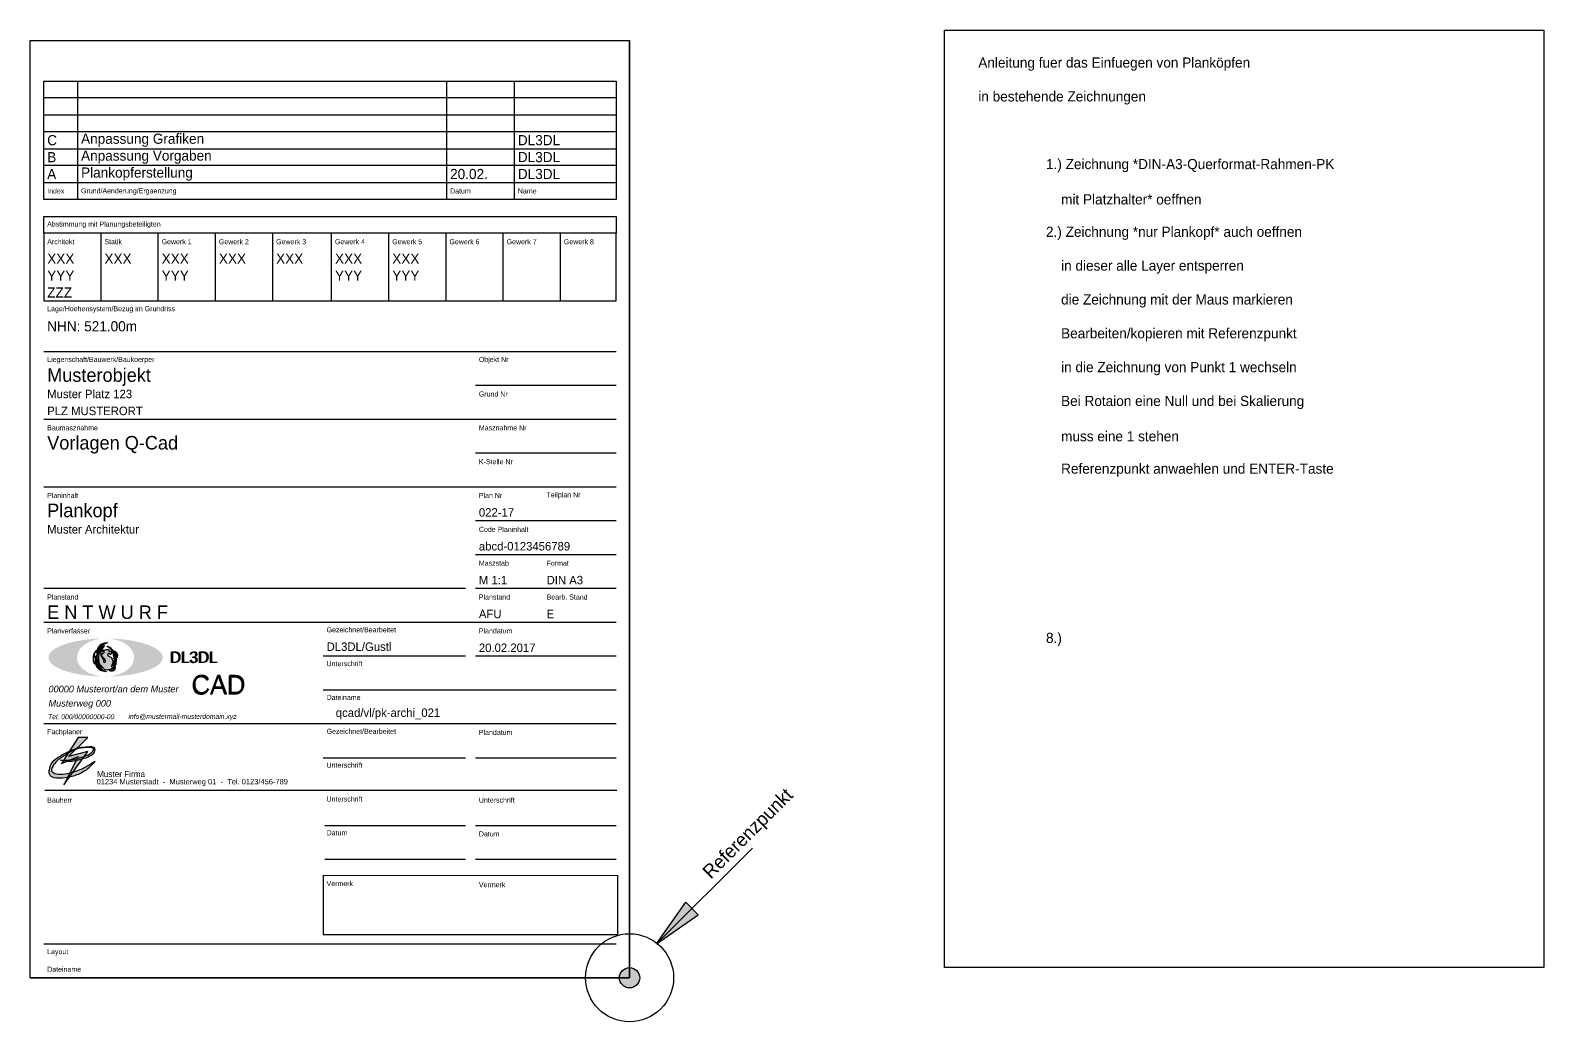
# Model space of a CAD drawing. Header units: millimetres. Extents: x 0 to 482, y -13 to 697.
# Drawn here: x 0 to 447, y -13 to 280 of the extents above; entities that cross this region are included whole.
import ezdxf

# ---------------------------------------------------------------- set-up
doc = ezdxf.new("R2010")
doc.units = ezdxf.units.MM
for name, color, linetype, true_color in [('Hilfe', 30, 'Continuous', 0xff7f00), ('Logo', 5, 'Continuous', 0x0000ff), ('Logo Text', 1, 'Continuous', 0xff0000), ('Logo_a', 1, 'Continuous', 0xff0000), ('Logo_b', 30, 'Continuous', 0xff7f00), ('Logo_c', 14, 'Continuous', 0x800000), ('Logo_d', 5, 'Continuous', 0x0000ff), ('Musterlogo AG', 3, 'Continuous', 0x00ff00), ('Musterlogo AG 1', 1, 'Continuous', 0xff0000), ('Musterlogo AG Text', 5, 'Continuous', 0x0000ff), ('pfoenix', 94, 'Continuous', 0x008000), ('Plankopf Rahmen', 3, 'Continuous', 0x00ff00), ('plankopf Text ausgefuellt', 94, 'Continuous', 0x008000), ('Plankopf Text Vorgabe', 1, 'Continuous', 0xff0000), ('Referenz', 1, 'Continuous', 0xff0000)]:
    doc.layers.add(name, color=color, linetype=linetype, true_color=true_color)
doc.styles.add('textstyle1', font='')
doc.styles.add('textstyle10', font='')
doc.styles.add('textstyle100', font='')
doc.styles.add('textstyle101', font='')
doc.styles.add('textstyle102', font='')
doc.styles.add('textstyle103', font='')
doc.styles.add('textstyle104', font='')
doc.styles.add('textstyle105', font='')
doc.styles.add('textstyle106', font='')
doc.styles.add('textstyle107', font='')
doc.styles.add('textstyle108', font='')
doc.styles.add('textstyle109', font='')
doc.styles.add('textstyle110', font='')
doc.styles.add('textstyle111', font='')
doc.styles.add('textstyle112', font='')
doc.styles.add('textstyle113', font='')
doc.styles.add('textstyle114', font='')
doc.styles.add('textstyle115', font='')
doc.styles.add('textstyle13', font='')
doc.styles.add('textstyle14', font='')
doc.styles.add('textstyle15', font='')
doc.styles.add('textstyle16', font='')
doc.styles.add('textstyle17', font='')
doc.styles.add('textstyle18', font='')
doc.styles.add('textstyle2', font='')
doc.styles.add('textstyle20', font='')
doc.styles.add('textstyle21', font='')
doc.styles.add('textstyle22', font='')
doc.styles.add('textstyle23', font='')
doc.styles.add('textstyle24', font='')
doc.styles.add('textstyle25', font='')
doc.styles.add('textstyle26', font='')
doc.styles.add('textstyle27', font='')
doc.styles.add('textstyle28', font='')
doc.styles.add('textstyle29', font='')
doc.styles.add('textstyle3', font='')
doc.styles.add('textstyle30', font='')
doc.styles.add('textstyle31', font='')
doc.styles.add('textstyle32', font='')
doc.styles.add('textstyle33', font='')
doc.styles.add('textstyle34', font='')
doc.styles.add('textstyle35', font='')
doc.styles.add('textstyle36', font='')
doc.styles.add('textstyle37', font='')
doc.styles.add('textstyle38', font='')
doc.styles.add('textstyle39', font='')
doc.styles.add('textstyle4', font='')
doc.styles.add('textstyle40', font='')
doc.styles.add('textstyle41', font='')
doc.styles.add('textstyle42', font='')
doc.styles.add('textstyle43', font='')
doc.styles.add('textstyle44', font='')
doc.styles.add('textstyle45', font='')
doc.styles.add('textstyle46', font='')
doc.styles.add('textstyle47', font='')
doc.styles.add('textstyle48', font='')
doc.styles.add('textstyle49', font='')
doc.styles.add('textstyle5', font='')
doc.styles.add('textstyle50', font='')
doc.styles.add('textstyle51', font='')
doc.styles.add('textstyle52', font='')
doc.styles.add('textstyle53', font='')
doc.styles.add('textstyle54', font='')
doc.styles.add('textstyle55', font='')
doc.styles.add('textstyle56', font='')
doc.styles.add('textstyle57', font='')
doc.styles.add('textstyle58', font='')
doc.styles.add('textstyle59', font='')
doc.styles.add('textstyle6', font='')
doc.styles.add('textstyle60', font='')
doc.styles.add('textstyle61', font='')
doc.styles.add('textstyle62', font='')
doc.styles.add('textstyle63', font='')
doc.styles.add('textstyle64', font='')
doc.styles.add('textstyle65', font='')
doc.styles.add('textstyle66', font='')
doc.styles.add('textstyle67', font='')
doc.styles.add('textstyle68', font='')
doc.styles.add('textstyle69', font='')
doc.styles.add('textstyle7', font='')
doc.styles.add('textstyle70', font='')
doc.styles.add('textstyle71', font='')
doc.styles.add('textstyle72', font='')
doc.styles.add('textstyle73', font='')
doc.styles.add('textstyle74', font='')
doc.styles.add('textstyle75', font='')
doc.styles.add('textstyle76', font='')
doc.styles.add('textstyle77', font='')
doc.styles.add('textstyle78', font='')
doc.styles.add('textstyle79', font='')
doc.styles.add('textstyle8', font='')
doc.styles.add('textstyle80', font='')
doc.styles.add('textstyle81', font='')
doc.styles.add('textstyle82', font='')
doc.styles.add('textstyle83', font='')
doc.styles.add('textstyle84', font='')
doc.styles.add('textstyle85', font='')
doc.styles.add('textstyle86', font='')
doc.styles.add('textstyle87', font='')
doc.styles.add('textstyle88', font='')
doc.styles.add('textstyle89', font='')
doc.styles.add('textstyle9', font='')
doc.styles.add('textstyle90', font='')
doc.styles.add('textstyle91', font='')
doc.styles.add('textstyle92', font='')
doc.styles.add('textstyle93', font='')
doc.styles.add('textstyle94', font='')
doc.styles.add('textstyle95', font='')
doc.styles.add('textstyle96', font='')
doc.styles.add('textstyle97', font='')
doc.styles.add('textstyle98', font='')
doc.styles.add('textstyle99', font='')
doc.styles.get('textstyle1').set_extended_font_data('URW Chancery L')
doc.styles.get('textstyle10').set_extended_font_data('FreeMono')
doc.styles.get('textstyle100').set_extended_font_data('FreeMono')
doc.styles.get('textstyle101').set_extended_font_data('Liberation Sans', italic=True)
doc.styles.get('textstyle102').set_extended_font_data('Liberation Sans', italic=True)
doc.styles.get('textstyle103').set_extended_font_data('Liberation Sans', italic=True)
doc.styles.get('textstyle104').set_extended_font_data('Liberation Sans', italic=True)
doc.styles.get('textstyle105').set_extended_font_data('FreeMono')
doc.styles.get('textstyle106').set_extended_font_data('FreeMono')
doc.styles.get('textstyle107').set_extended_font_data('FreeMono')
doc.styles.get('textstyle108').set_extended_font_data('FreeMono')
doc.styles.get('textstyle109').set_extended_font_data('FreeMono')
doc.styles.get('textstyle110').set_extended_font_data('FreeMono')
doc.styles.get('textstyle111').set_extended_font_data('FreeMono')
doc.styles.get('textstyle112').set_extended_font_data('FreeMono')
doc.styles.get('textstyle113').set_extended_font_data('FreeMono')
doc.styles.get('textstyle114').set_extended_font_data('FreeMono')
doc.styles.get('textstyle115').set_extended_font_data('FreeMono')
doc.styles.get('textstyle13').set_extended_font_data('FreeMono')
doc.styles.get('textstyle14').set_extended_font_data('FreeMono')
doc.styles.get('textstyle15').set_extended_font_data('FreeMono')
doc.styles.get('textstyle16').set_extended_font_data('FreeMono')
doc.styles.get('textstyle17').set_extended_font_data('FreeMono')
doc.styles.get('textstyle18').set_extended_font_data('FreeMono')
doc.styles.get('textstyle2').set_extended_font_data('URW Chancery L')
doc.styles.get('textstyle20').set_extended_font_data('URW Chancery L')
doc.styles.get('textstyle21').set_extended_font_data('URW Chancery L')
doc.styles.get('textstyle22').set_extended_font_data('URW Chancery L')
doc.styles.get('textstyle23').set_extended_font_data('URW Chancery L')
doc.styles.get('textstyle24').set_extended_font_data('FreeMono')
doc.styles.get('textstyle25').set_extended_font_data('FreeMono')
doc.styles.get('textstyle26').set_extended_font_data('FreeMono')
doc.styles.get('textstyle27').set_extended_font_data('FreeMono')
doc.styles.get('textstyle28').set_extended_font_data('FreeMono')
doc.styles.get('textstyle29').set_extended_font_data('FreeMono')
doc.styles.get('textstyle3').set_extended_font_data('FreeMono')
doc.styles.get('textstyle30').set_extended_font_data('FreeMono')
doc.styles.get('textstyle31').set_extended_font_data('FreeMono')
doc.styles.get('textstyle32').set_extended_font_data('FreeMono')
doc.styles.get('textstyle33').set_extended_font_data('FreeMono')
doc.styles.get('textstyle34').set_extended_font_data('FreeMono')
doc.styles.get('textstyle35').set_extended_font_data('FreeMono')
doc.styles.get('textstyle36').set_extended_font_data('FreeMono')
doc.styles.get('textstyle37').set_extended_font_data('FreeMono')
doc.styles.get('textstyle38').set_extended_font_data('FreeMono')
doc.styles.get('textstyle39').set_extended_font_data('FreeMono')
doc.styles.get('textstyle4').set_extended_font_data('FreeMono')
doc.styles.get('textstyle40').set_extended_font_data('FreeMono')
doc.styles.get('textstyle41').set_extended_font_data('FreeMono')
doc.styles.get('textstyle42').set_extended_font_data('FreeMono')
doc.styles.get('textstyle43').set_extended_font_data('FreeMono')
doc.styles.get('textstyle44').set_extended_font_data('FreeMono')
doc.styles.get('textstyle45').set_extended_font_data('FreeMono')
doc.styles.get('textstyle46').set_extended_font_data('FreeMono')
doc.styles.get('textstyle47').set_extended_font_data('FreeMono')
doc.styles.get('textstyle48').set_extended_font_data('FreeMono')
doc.styles.get('textstyle49').set_extended_font_data('FreeMono')
doc.styles.get('textstyle5').set_extended_font_data('FreeMono')
doc.styles.get('textstyle50').set_extended_font_data('FreeMono')
doc.styles.get('textstyle51').set_extended_font_data('FreeMono')
doc.styles.get('textstyle52').set_extended_font_data('FreeMono')
doc.styles.get('textstyle53').set_extended_font_data('FreeMono')
doc.styles.get('textstyle54').set_extended_font_data('FreeMono')
doc.styles.get('textstyle55').set_extended_font_data('FreeMono')
doc.styles.get('textstyle56').set_extended_font_data('FreeMono')
doc.styles.get('textstyle57').set_extended_font_data('FreeMono')
doc.styles.get('textstyle58').set_extended_font_data('FreeMono')
doc.styles.get('textstyle59').set_extended_font_data('FreeMono')
doc.styles.get('textstyle6').set_extended_font_data('FreeMono')
doc.styles.get('textstyle60').set_extended_font_data('FreeMono')
doc.styles.get('textstyle61').set_extended_font_data('FreeMono')
doc.styles.get('textstyle62').set_extended_font_data('FreeMono')
doc.styles.get('textstyle63').set_extended_font_data('FreeMono')
doc.styles.get('textstyle64').set_extended_font_data('FreeMono')
doc.styles.get('textstyle65').set_extended_font_data('FreeMono')
doc.styles.get('textstyle66').set_extended_font_data('FreeMono')
doc.styles.get('textstyle67').set_extended_font_data('FreeMono')
doc.styles.get('textstyle68').set_extended_font_data('FreeMono')
doc.styles.get('textstyle69').set_extended_font_data('FreeMono')
doc.styles.get('textstyle7').set_extended_font_data('FreeMono')
doc.styles.get('textstyle70').set_extended_font_data('FreeMono')
doc.styles.get('textstyle71').set_extended_font_data('FreeMono')
doc.styles.get('textstyle72').set_extended_font_data('FreeMono')
doc.styles.get('textstyle73').set_extended_font_data('FreeMono')
doc.styles.get('textstyle74').set_extended_font_data('FreeMono')
doc.styles.get('textstyle75').set_extended_font_data('FreeMono')
doc.styles.get('textstyle76').set_extended_font_data('FreeMono')
doc.styles.get('textstyle77').set_extended_font_data('FreeMono')
doc.styles.get('textstyle78').set_extended_font_data('FreeMono')
doc.styles.get('textstyle79').set_extended_font_data('FreeMono')
doc.styles.get('textstyle8').set_extended_font_data('FreeMono')
doc.styles.get('textstyle80').set_extended_font_data('FreeMono')
doc.styles.get('textstyle81').set_extended_font_data('FreeMono')
doc.styles.get('textstyle82').set_extended_font_data('FreeMono')
doc.styles.get('textstyle83').set_extended_font_data('FreeMono')
doc.styles.get('textstyle84').set_extended_font_data('FreeMono')
doc.styles.get('textstyle85').set_extended_font_data('FreeMono')
doc.styles.get('textstyle86').set_extended_font_data('FreeMono')
doc.styles.get('textstyle87').set_extended_font_data('FreeMono')
doc.styles.get('textstyle88').set_extended_font_data('FreeMono')
doc.styles.get('textstyle89').set_extended_font_data('FreeMono')
doc.styles.get('textstyle9').set_extended_font_data('FreeMono')
doc.styles.get('textstyle90').set_extended_font_data('FreeMono')
doc.styles.get('textstyle91').set_extended_font_data('FreeMono')
doc.styles.get('textstyle92').set_extended_font_data('FreeMono')
doc.styles.get('textstyle93').set_extended_font_data('FreeMono')
doc.styles.get('textstyle94').set_extended_font_data('FreeMono')
doc.styles.get('textstyle95').set_extended_font_data('FreeMono')
doc.styles.get('textstyle96').set_extended_font_data('FreeMono')
doc.styles.get('textstyle97').set_extended_font_data('FreeMono')
doc.styles.get('textstyle98').set_extended_font_data('FreeMono')
doc.styles.get('textstyle99').set_extended_font_data('FreeMono')

msp = doc.modelspace()

# ---------------------------------------------------------------- hatches: boundary and pattern name
at = {"layer": 'Logo_a'}
h = msp.add_hatch(color=256, dxfattribs=at)
edge = h.paths.add_edge_path()
edge.add_ellipse((22.24, 94.64), major_axis=(14.06, 0), ratio=0.4, start_angle=0, end_angle=360)
edge = h.paths.add_edge_path()
edge.add_ellipse((22.24, 94.64), major_axis=(11.25, 0), ratio=0.5, start_angle=0, end_angle=360)
at = {"layer": 'Logo_b'}
h = msp.add_hatch(color=256, dxfattribs=at)
edge = h.paths.add_edge_path()
edge.add_ellipse((22.24, 94.64), major_axis=(11.25, 0), ratio=0.5, start_angle=0, end_angle=360)
edge = h.paths.add_edge_path()
edge.add_ellipse((22.24, 94.64), major_axis=(8.44, 0), ratio=0.666667, start_angle=0, end_angle=360)
at = {"layer": 'Logo_c'}
h = msp.add_hatch(color=256, dxfattribs=at)
edge = h.paths.add_edge_path()
edge.add_ellipse((22.24, 94.64), major_axis=(14.06, 0), ratio=0.4, start_angle=0, end_angle=360)
edge = h.paths.add_edge_path()
edge.add_ellipse((22.24, 94.64), major_axis=(16.87, 0), ratio=0.333333, start_angle=0, end_angle=360)
at = {"layer": 'Musterlogo AG'}
h = msp.add_hatch(color=256, dxfattribs=at)
edge = h.paths.add_edge_path()
edge.add_spline(control_points=[(8.93, 64.29), (11.49, 63.65), (13.56, 64.13), (17.45, 65.16), (19.2, 66.59), (18.96, 68.26), (18.01, 68.34), (14.83, 68.18), (12.85, 67.62), (7.04, 64.76), (5.77, 62.62), (5.38, 59.84), (6.73, 58.96), (10.22, 58.88), (14.44, 59.99), (17.22, 61.82), (19.2, 64.05), (19.2, 64.05), (16.34, 62.22), (14.2, 61.27), (12.21, 60.63), (9.51, 59.99), (7.04, 60.31), (6.09, 61.03), (6.41, 62.14), (7.12, 63.31), (8.52, 64.71), (11.51, 66.49), (13.03, 67.45), (14.33, 67.77), (15.4, 67.96), (16.68, 68.07), (17.9, 68.01), (18.46, 67.88), (18.78, 67.59), (18.62, 67), (17.66, 66.12), (16.57, 65.7), (15.29, 65.19), (13.86, 64.74), (12.21, 64.45), (10.8, 64.26), (8.93, 64.29), (8.93, 64.29)], knot_values=[0, 0, 0, 0, 1, 2, 3, 4, 5, 6, 7, 8, 9, 10, 11, 12, 13, 14, 15, 16, 17, 18, 19, 20, 21, 22, 23, 24, 25, 26, 27, 28, 29, 30, 31, 32, 33, 34, 35, 36, 37, 38, 39, 40, 41, 41, 41, 41], degree=3, periodic=0)
h = msp.add_hatch(color=256, dxfattribs=at)
edge = h.paths.add_edge_path()
edge.add_spline(control_points=[(8.93, 64.29), (11.49, 63.65), (13.56, 64.13), (17.45, 65.16), (19.2, 66.59), (18.96, 68.26), (18.01, 68.34), (14.83, 68.18), (12.85, 67.62), (7.04, 64.76), (5.77, 62.62), (5.38, 59.84), (6.73, 58.96), (10.22, 58.88), (14.44, 59.99), (17.22, 61.82), (19.2, 64.05), (19.2, 64.05), (16.34, 62.22), (14.2, 61.27), (12.21, 60.63), (9.51, 59.99), (7.04, 60.31), (6.09, 61.03), (6.41, 62.14), (7.12, 63.31), (8.52, 64.71), (11.51, 66.49), (13.03, 67.45), (14.33, 67.77), (15.4, 67.96), (16.68, 68.07), (17.9, 68.01), (18.46, 67.88), (18.78, 67.59), (18.62, 67), (17.66, 66.12), (16.57, 65.7), (15.29, 65.19), (13.86, 64.74), (12.21, 64.45), (10.8, 64.26), (8.93, 64.29), (8.93, 64.29)], knot_values=[0, 0, 0, 0, 1, 2, 3, 4, 5, 6, 7, 8, 9, 10, 11, 12, 13, 14, 15, 16, 17, 18, 19, 20, 21, 22, 23, 24, 25, 26, 27, 28, 29, 30, 31, 32, 33, 34, 35, 36, 37, 38, 39, 40, 41, 41, 41, 41], degree=3, periodic=0)
at = {"layer": 'Musterlogo AG 1'}
msp.add_hatch(color=256, dxfattribs=at).paths.add_polyline_path([(14.15, 71.04), (9.23, 63.31), (14.15, 65.42), (9.93, 56.98), (16.96, 66.82), (11.34, 65.42), (16.96, 71.04)])
at = {"layer": 'pfoenix'}
h = msp.add_hatch(color=256, dxfattribs=at)
edge = h.paths.add_edge_path()
edge.add_spline(control_points=[(22.89, 98.98), (20.41, 98.38), (19.49, 96), (19.49, 96)], knot_values=[0, 0, 0, 0, 1, 1, 1, 1], degree=3, periodic=0)
edge.add_spline(control_points=[(19.49, 96), (19.52, 96.18), (19.86, 98.97), (22.89, 98.98)], knot_values=[0, 0, 0, 0, 1, 1, 1, 1], degree=3, periodic=0)
h = msp.add_hatch(color=256, dxfattribs=at)
edge = h.paths.add_edge_path()
edge.add_spline(control_points=[(19.46, 96.68), (17.96, 95.26), (18.68, 92.87), (19.01, 92.71)], knot_values=[0, 0, 0, 0, 1, 1, 1, 1], degree=3, periodic=0)
edge.add_spline(control_points=[(19.01, 92.71), (18.91, 92.8), (18.19, 95.18), (19.46, 96.68)], knot_values=[0, 0, 0, 0, 1, 1, 1, 1], degree=3, periodic=0)
h = msp.add_hatch(color=256, dxfattribs=at)
edge = h.paths.add_edge_path()
edge.add_spline(control_points=[(21.49, 94.1), (21.86, 93.87), (21.6, 93.43), (21.6, 93.43), (21.6, 93.43), (21.69, 93.2), (22.28, 93.19), (22.19, 93.74), (22.08, 94.1), (21.59, 94.58), (21.21, 94.91), (21.06, 95.35), (21.35, 95.8), (21.82, 96.1), (21.9, 96.23), (21.83, 96.38), (21.57, 96.38), (21.33, 96.32), (21.13, 96.42), (21.18, 96.75), (21.49, 96.91), (21.49, 96.92), (21.49, 96.91), (21.41, 96.77), (21.27, 96.66), (21.39, 96.57), (21.74, 96.66), (22.17, 96.89), (22.92, 97.05), (23.2, 97.02), (23.23, 96.94), (23.27, 96.7), (23.18, 96.51), (23.55, 96.54), (23.81, 96.43), (24.02, 96.21), (23.98, 95.86), (23.73, 95.54), (23.63, 95.46), (23.63, 95.46), (23.6, 95.64), (23.54, 95.84), (23.32, 95.89), (23.01, 95.83), (22.87, 95.54), (22.89, 95.17), (23.16, 95.05), (23.71, 94.86), (23.98, 94.52)], knot_values=[0, 0, 0, 0, 1, 2, 3, 4, 5, 6, 7, 8, 9, 10, 11, 12, 13, 14, 15, 16, 17, 18, 19, 20, 21, 22, 23, 24, 25, 26, 27, 28, 29, 30, 31, 32, 33, 34, 35, 36, 37, 38, 39, 40, 41, 42, 43, 44, 45, 46, 46, 46, 46], degree=3, periodic=0)
edge.add_spline(control_points=[(23.98, 94.52), (24.22, 94.09), (24.4, 93.48), (24.3, 92.89), (24.09, 92.35), (23.89, 92.03), (23.89, 92.03), (24.53, 92.41), (24.71, 93.07), (24.7, 93.58), (24.64, 93.71), (24.83, 93.38), (24.85, 92.78), (24.73, 92.41), (24.21, 91.44), (23.67, 91.09), (23.05, 90.92), (22.32, 90.92), (21.85, 91.14), (21.85, 91.14), (21.85, 91.14)], knot_values=[0, 0, 0, 0, 1, 2, 3, 4, 5, 6, 7, 8, 9, 10, 11, 12, 13, 14, 15, 16, 17, 18, 18, 18, 18], degree=3, periodic=0)
edge.add_spline(control_points=[(21.85, 91.14), (21.85, 91.14), (21.8, 91.11), (18.19, 95.26), (21.93, 98.25)], knot_values=[0, 0, 0, 0, 1, 2, 2, 2, 2], degree=3, periodic=0)
edge.add_spline(control_points=[(21.93, 98.25), (20.28, 96.11), (21.49, 94.1), (21.49, 94.1), (21.49, 94.1), (21.49, 94.1), (21.49, 94.1)], knot_values=[0, 0, 0, 0, 1, 2, 3, 4, 4, 4, 4], degree=3, periodic=0)
h = msp.add_hatch(color=256, dxfattribs=at)
edge = h.paths.add_edge_path()
edge.add_spline(control_points=[(21.37, 98.31), (19.52, 94.7), (21.25, 90.95), (21.24, 90.93), (21.24, 90.93), (18.56, 94.76), (21.37, 98.31), (21.37, 98.31), (21.37, 98.31)], knot_values=[0, 0, 0, 0, 1, 2, 3, 4, 5, 6, 6, 6, 6], degree=3, periodic=0)
h = msp.add_hatch(color=256, dxfattribs=at)
edge = h.paths.add_edge_path()
edge.add_spline(control_points=[(19.28, 95.18), (19.37, 91.65), (22.45, 90.44), (22.45, 90.44), (22.45, 90.44), (19, 91.29), (19.31, 95.14), (19.31, 95.14), (19.28, 95.18)], knot_values=[0, 0, 0, 0, 1, 2, 3, 4, 5, 6, 6, 6, 6], degree=3, periodic=0)
h = msp.add_hatch(color=256, dxfattribs=at)
edge = h.paths.add_edge_path()
edge.add_spline(control_points=[(24.53, 95.44), (24.59, 95.14), (24.62, 94.9), (24.65, 94.52), (24.65, 94.24), (24.65, 94.23), (24.65, 94.23), (24.78, 94.63), (24.78, 95.1), (24.69, 95.93), (24.42, 96.69), (24.19, 97.07), (23.56, 97.59), (22.72, 97.96), (22.72, 97.96), (22.72, 97.96)], knot_values=[0, 0, 0, 0, 1, 2, 3, 4, 5, 6, 7, 8, 9, 10, 11, 12, 13, 13, 13, 13], degree=3, periodic=0)
edge.add_spline(control_points=[(22.72, 97.96), (23.23, 97.7), (23.51, 97.41), (23.82, 97.03), (24.12, 96.63), (24.41, 95.98), (24.53, 95.44)], knot_values=[0, 0, 0, 0, 1, 2, 3, 4, 4, 4, 4], degree=3, periodic=0)
h = msp.add_hatch(color=256, dxfattribs=at)
edge = h.paths.add_edge_path()
edge.add_spline(control_points=[(25.34, 93.43), (25.31, 92.96), (25.17, 92.32), (24.97, 91.97), (24.52, 91.55), (24.27, 91.3), (24.27, 91.3), (24.45, 91.62), (24.7, 92.02), (24.84, 92.41), (24.85, 92.78), (24.68, 93.64)], knot_values=[0, 0, 0, 0, 1, 2, 3, 4, 5, 6, 7, 8, 9, 9, 9, 9], degree=3, periodic=0)
edge.add_spline(control_points=[(24.68, 93.64), (24.92, 93.76), (24.97, 94.02), (25, 94.81), (24.95, 95.52), (24.93, 95.9), (24.69, 96.66), (24.54, 96.76), (24.97, 96.21), (25.11, 95.84), (25.25, 95.32), (25.32, 94.8), (25.36, 94.09), (25.34, 93.43)], knot_values=[0, 0, 0, 0, 1, 2, 3, 4, 5, 6, 7, 8, 9, 10, 11, 11, 11, 11], degree=3, periodic=0)
h = msp.add_hatch(color=256, dxfattribs=at)
edge = h.paths.add_edge_path()
edge.add_spline(control_points=[(25.67, 94.51), (25.66, 95), (25.6, 95.33), (25.52, 95.7), (25.37, 96), (25.04, 96.48), (25.04, 96.48), (25.04, 96.48)], knot_values=[0, 0, 0, 0, 1, 2, 3, 4, 5, 5, 5, 5], degree=3, periodic=0)
edge.add_spline(control_points=[(25.04, 96.48), (25.82, 96.09), (25.67, 94.51), (25.67, 94.51), (25.67, 94.51)], knot_values=[0, 0, 0, 0, 1, 2, 2, 2, 2], degree=3, periodic=0)
h = msp.add_hatch(color=256, dxfattribs=at)
edge = h.paths.add_edge_path()
edge.add_spline(control_points=[(23.42, 90.76), (23.76, 90.63), (24.32, 90.62), (24.62, 90.7), (24.89, 91.01), (25.07, 91.43), (25.09, 91.75), (25.12, 91.89), (25.12, 91.89), (25.12, 91.89), (25.01, 91.61), (24.92, 91.51), (24.7, 91.24), (24.46, 91.07), (24.23, 90.97), (23.88, 90.87), (23.54, 90.84), (23.42, 90.84), (23.3, 90.85), (23.3, 90.84), (23.3, 90.84), (23.37, 90.79), (23.42, 90.76), (23.42, 90.76), (23.42, 90.76)], knot_values=[0, 0, 0, 0, 1, 2, 3, 4, 5, 6, 7, 8, 9, 10, 11, 12, 13, 14, 15, 16, 17, 18, 19, 20, 21, 22, 22, 22, 22], degree=3, periodic=0)
at = {"layer": 'Referenz'}
msp.add_hatch(color=256, dxfattribs=at).paths.add_polyline_path([(185, 10), (193.6, 22.29), (197.29, 18.6)])
h = msp.add_hatch(color=256, dxfattribs=at)
edge = h.paths.add_edge_path()
edge.add_arc((177, 0), 3, 0, 360)

# ---------------------------------------------------------------- linework, layer by layer
at = {"layer": 'Hilfe'}
for p, q in [((270, 280), (447, 280)), ((270, 3), (270, 280)), ((447, 280), (447, 3)), ((0, 277), (177, 277)), ((0, 0), (0, 277)), ((177, 277), (177, 0)), ((177, 0), (0, 0)), ((447, 3), (270, 3))]:
    msp.add_line(p, q, dxfattribs=at)
at = {"layer": 'Musterlogo AG'}
msp.add_open_spline([(8.93, 64.29), (11.49, 63.65), (13.56, 64.13), (17.45, 65.16), (19.2, 66.59), (18.96, 68.26), (18.01, 68.34), (14.83, 68.18), (12.85, 67.62), (7.04, 64.76), (5.77, 62.62), (5.38, 59.84), (6.73, 58.96), (10.22, 58.88), (14.44, 59.99), (17.22, 61.82), (19.2, 64.05), (19.2, 64.05), (16.34, 62.22), (14.2, 61.27), (12.21, 60.63), (9.51, 59.99), (7.04, 60.31), (6.09, 61.03), (6.41, 62.14), (7.12, 63.31), (8.52, 64.71), (11.51, 66.49), (13.03, 67.45), (14.33, 67.77), (15.4, 67.96), (16.68, 68.07), (17.9, 68.01), (18.46, 67.88), (18.78, 67.59), (18.62, 67), (17.66, 66.12), (16.57, 65.7), (15.29, 65.19), (13.86, 64.74), (12.21, 64.45), (10.8, 64.26), (8.93, 64.29), (8.93, 64.29)], degree=3, dxfattribs=at)
at = {"layer": 'Musterlogo AG 1'}
for p, q in [((14.15, 71.04), (9.23, 63.31)), ((11.34, 65.42), (16.96, 71.04)), ((16.96, 71.04), (14.15, 71.04)), ((9.23, 63.31), (14.15, 65.42)), ((9.93, 56.98), (16.96, 66.82)), ((14.15, 65.42), (9.93, 56.98)), ((16.96, 66.82), (11.34, 65.42))]:
    msp.add_line(p, q, dxfattribs=at)
at = {"layer": 'pfoenix'}
for points in [[(22.89, 98.98), (19.86, 98.97), (19.52, 96.18), (19.49, 96)], [(22.89, 98.98), (20.41, 98.38), (19.49, 96), (19.49, 96)], [(19.46, 96.68), (17.96, 95.26), (18.68, 92.87), (19.01, 92.71)], [(21.93, 98.25), (18.19, 95.26), (21.8, 91.11), (21.85, 91.14), (21.85, 91.14)], [(19.46, 96.68), (18.19, 95.18), (18.91, 92.8), (19.01, 92.71)], [(19.28, 95.18), (19.37, 91.65), (22.45, 90.44), (22.45, 90.44), (22.45, 90.44), (19, 91.29), (19.31, 95.14), (19.31, 95.14), (19.28, 95.18)], [(21.37, 98.31), (19.52, 94.7), (21.25, 90.95), (21.24, 90.93), (21.24, 90.93), (18.56, 94.76), (21.37, 98.31), (21.37, 98.31), (21.37, 98.31)], [(21.93, 98.25), (20.28, 96.11), (21.49, 94.1), (21.49, 94.1), (21.49, 94.1), (21.49, 94.1), (21.49, 94.1)], [(21.49, 94.1), (21.86, 93.87), (21.6, 93.43), (21.6, 93.43), (21.6, 93.43), (21.69, 93.2), (22.28, 93.19), (22.19, 93.74), (22.08, 94.1), (21.59, 94.58), (21.21, 94.91), (21.06, 95.35), (21.35, 95.8), (21.82, 96.1), (21.9, 96.23), (21.83, 96.38), (21.57, 96.38), (21.33, 96.32), (21.13, 96.42), (21.18, 96.75), (21.49, 96.91), (21.49, 96.92), (21.49, 96.91), (21.41, 96.77), (21.27, 96.66), (21.39, 96.57), (21.74, 96.66), (22.17, 96.89), (22.92, 97.05), (23.2, 97.02), (23.23, 96.94), (23.27, 96.7), (23.18, 96.51), (23.55, 96.54), (23.81, 96.43), (24.02, 96.21), (23.98, 95.86), (23.73, 95.54), (23.63, 95.46), (23.63, 95.46), (23.6, 95.64), (23.54, 95.84), (23.32, 95.89), (23.01, 95.83), (22.87, 95.54), (22.89, 95.17), (23.16, 95.05), (23.71, 94.86), (23.98, 94.52)], [(23.98, 94.52), (24.22, 94.09), (24.4, 93.48), (24.3, 92.89), (24.09, 92.35), (23.89, 92.03), (23.89, 92.03), (24.53, 92.41), (24.71, 93.07), (24.7, 93.58), (24.64, 93.71), (24.83, 93.38), (24.85, 92.78), (24.73, 92.41), (24.21, 91.44), (23.67, 91.09), (23.05, 90.92), (22.32, 90.92), (21.85, 91.14), (21.85, 91.14), (21.85, 91.14)], [(22.72, 97.96), (23.23, 97.7), (23.51, 97.41), (23.82, 97.03), (24.12, 96.63), (24.41, 95.98), (24.53, 95.44)], [(24.53, 95.44), (24.59, 95.14), (24.62, 94.9), (24.65, 94.52), (24.65, 94.24), (24.65, 94.23), (24.65, 94.23), (24.78, 94.63), (24.78, 95.1), (24.69, 95.93), (24.42, 96.69), (24.19, 97.07), (23.56, 97.59), (22.72, 97.96), (22.72, 97.96), (22.72, 97.96)], [(24.68, 93.64), (24.92, 93.76), (24.97, 94.02), (25, 94.81), (24.95, 95.52), (24.93, 95.9), (24.69, 96.66), (24.54, 96.76), (24.97, 96.21), (25.11, 95.84), (25.25, 95.32), (25.32, 94.8), (25.36, 94.09), (25.34, 93.43)], [(25.04, 96.48), (25.82, 96.09), (25.67, 94.51), (25.67, 94.51), (25.67, 94.51)], [(25.67, 94.51), (25.66, 95), (25.6, 95.33), (25.52, 95.7), (25.37, 96), (25.04, 96.48), (25.04, 96.48), (25.04, 96.48)], [(23.42, 90.76), (23.76, 90.63), (24.32, 90.62), (24.62, 90.7), (24.89, 91.01), (25.07, 91.43), (25.09, 91.75), (25.12, 91.89), (25.12, 91.89), (25.12, 91.89), (25.01, 91.61), (24.92, 91.51), (24.7, 91.24), (24.46, 91.07), (24.23, 90.97), (23.88, 90.87), (23.54, 90.84), (23.42, 90.84), (23.3, 90.85), (23.3, 90.84), (23.3, 90.84), (23.37, 90.79), (23.42, 90.76), (23.42, 90.76), (23.42, 90.76)], [(25.34, 93.43), (25.31, 92.96), (25.17, 92.32), (24.97, 91.97), (24.52, 91.55), (24.27, 91.3), (24.27, 91.3), (24.45, 91.62), (24.7, 92.02), (24.84, 92.41), (24.85, 92.78), (24.68, 93.64)]]:
    msp.add_open_spline(points, degree=3, dxfattribs=at)
at = {"layer": 'Plankopf Rahmen'}
for p, q in [((0, 0), (0, 277)), ((0, 277), (177, 277)), ((177, 0), (177, 277)), ((4, 230), (4, 265)), ((4, 265), (173, 265)), ((14, 230), (14, 265)), ((123, 230), (123, 265)), ((143, 230), (143, 265)), ((173, 265), (173, 230)), ((173, 260), (4, 260)), ((4, 255), (173, 255)), ((173, 250), (4, 250)), ((4, 245), (173, 245)), ((173, 240), (4, 240)), ((4, 235), (173, 235)), ((173, 230), (4, 230)), ((4, 220), (4, 225)), ((4, 225), (173, 225)), ((173, 225), (173, 220)), ((173, 220), (4, 220)), ((4, 220), (4, 200)), ((20.9, 200), (20.9, 220)), ((37.8, 200), (37.8, 220)), ((54.7, 200), (54.7, 220)), ((71.6, 200), (71.6, 220)), ((89, 200), (89, 220)), ((105.9, 200), (105.9, 220)), ((122.8, 200), (122.8, 220)), ((139.7, 200), (139.7, 220)), ((156.6, 200), (156.6, 220)), ((173, 200), (173, 220)), ((4, 200), (173, 200)), ((173, 185), (4, 185)), ((173, 175), (131.5, 175)), ((173, 165), (4, 165)), ((173, 155), (131.5, 155)), ((173, 145), (4, 145)), ((173, 135), (131.5, 135)), ((173, 125), (131.5, 125)), ((128.5, 115), (4, 115)), ((173, 115), (131.5, 115)), ((173, 105), (4, 105)), ((128.5, 95), (86.49, 94.99)), ((173, 95), (131.5, 95)), ((173, 85), (86.5, 84.98)), ((173, 75), (4, 75)), ((86.51, 65), (128.5, 65)), ((131.5, 65), (173, 65)), ((173.26, 55.34), (4.26, 55.34)), ((87, 45), (128.5, 45)), ((131.5, 45), (173, 45)), ((87, 35), (128.5, 35)), ((131.5, 35), (173, 35)), ((86.52, 30.32), (86.52, 12.82)), ((86.52, 30.32), (173.45, 30.26)), ((173.45, 30.26), (173.45, 12.76)), ((4, 10), (173, 10)), ((86.52, 12.82), (173.45, 12.76)), ((0, 0), (175, 0)), ((0, 0), (177, 0))]:
    msp.add_line(p, q, dxfattribs=at)
at = {"layer": 'Referenz'}
for p, q in [((185, 10), (213.28, 38.28)), ((185, 10), (193.6, 22.29)), ((185, 10), (197.29, 18.6)), ((193.6, 22.29), (197.29, 18.6))]:
    msp.add_line(p, q, dxfattribs=at)
for radius in [13, 3]:
    msp.add_circle((177, 0), radius, dxfattribs=at)

# ---------------------------------------------------------------- texts
at = {"layer": 'Hilfe', "char_height": 3, "attachment_point": 4}
for s, insert, style in [('Anleitung fuer das Einfuegen von Planköpfen', (280, 270), 'textstyle8'), ('in bestehende Zeichnungen', (280, 260), 'textstyle9'), ('1.) Zeichnung *DIN-A3-Querformat-Rahmen-PK ', (300, 240), 'textstyle10'), ('    mit Platzhalter* oeffnen', (300, 230), 'textstyle13'), ('2.) Zeichnung *nur Plankopf* auch oeffnen', (300, 220), 'textstyle3'), ('    in dieser alle Layer entsperren ', (300, 210), 'textstyle14'), ('    die Zeichnung mit der Maus markieren', (300, 200), 'textstyle4'), ('    Bearbeiten/kopieren mit Referenzpunkt', (300, 190), 'textstyle15'), ('    in die Zeichnung von Punkt 1 wechseln', (300, 180), 'textstyle5'), ('    Bei Rotaion eine Null und bei Skalierung', (300, 170), 'textstyle16'), ('    muss eine 1 stehen', (300, 160), 'textstyle17'), ('    Referenzpunkt anwaehlen und ENTER-Taste', (300, 150), 'textstyle18'), ('8.)', (300, 100), 'textstyle6')]:
    msp.add_mtext(s, dxfattribs=dict(at, insert=insert, style=style))
at = {"layer": 'Logo', "attachment_point": 5}
for s, insert, char_height, style in [('DL3DL\\P', (48.12, 94.64), 3.375, 'textstyle22'), ('CAD\\P', (55.51, 86.43), 5.625, 'textstyle20')]:
    msp.add_mtext(s, dxfattribs=dict(at, insert=insert, char_height=char_height, style=style))
at = {"layer": 'Logo Text', "attachment_point": 5}
for s, insert, char_height, style in [('DL3DL\\P', (48.45, 94.74), 3.375, 'textstyle23'), ('CAD\\P', (55.66, 86.67), 5.625, 'textstyle21')]:
    msp.add_mtext(s, dxfattribs=dict(at, insert=insert, char_height=char_height, style=style))
at = {"layer": 'Logo_d', "attachment_point": 4}
for s, insert, char_height, style in [('\\H1.93259;00000 Musterort/an dem Muster', (5.38, 85.31), 2.025, 'textstyle103'), ('\\H1.93259;Musterweg 000', (5.38, 80.81), 2.025, 'textstyle102'), ('\\H1.43155;Tel. 000/00000000-00', (5.25, 77.12), 1.5, 'textstyle101'), ('\\H1.43155;info@mustermail-musterdomain.xyz', (29, 77), 1.5, 'textstyle104')]:
    msp.add_mtext(s, dxfattribs=dict(at, insert=insert, char_height=char_height, style=style))
at = {"layer": 'Musterlogo AG Text', "attachment_point": 4}
for s, insert, char_height, style in [('01234 Musterstadt  -  Musterweg 01  -  Tel. 0123/456-789', (19.6, 57.72), 1.6, 'textstyle2'), ('Muster Firma', (19.73, 60.19), 1.8, 'textstyle1')]:
    msp.add_mtext(s, dxfattribs=dict(at, insert=insert, char_height=char_height, style=style))
at = {"layer": 'plankopf Text ausgefuellt', "attachment_point": 4}
for s, insert, char_height, style in [('C', (5, 247.5), 3, 'textstyle46'), ('Anpassung Grafiken', (15, 247.5), 3, 'textstyle63'), ('DL3DL', (144, 247.5), 3, 'textstyle67'), ('B', (5, 242.5), 3, 'textstyle45'), ('Anpassung Vorgaben', (15, 242.5), 3, 'textstyle48'), ('DL3DL', (144, 242.5), 3, 'textstyle66'), ('A', (5, 237.5), 3, 'textstyle44'), ('Plankopferstellung', (15, 237.5), 3, 'textstyle47'), ('20.02.', (124, 237.5), 3, 'textstyle64'), ('DL3DL', (144, 237.5), 3, 'textstyle65'), ('XXX', (5, 212.5), 3, 'textstyle68'), ('XXX', (21.9, 212.5), 3, 'textstyle69'), ('XXX', (38.8, 212.5), 3, 'textstyle70'), ('XXX', (55.7, 212.5), 3, 'textstyle55'), ('XXX', (72.6, 212.5), 3, 'textstyle56'), ('XXX', (90, 212.5), 3, 'textstyle57'), ('XXX', (106.9, 212.5), 3, 'textstyle58'), ('YYY', (5, 207.5), 3, 'textstyle59'), ('YYY', (38.8, 207.5), 3, 'textstyle60'), ('YYY', (90, 207.5), 3, 'textstyle61'), ('YYY', (106.9, 207.5), 3, 'textstyle62'), ('ZZZ', (5, 202.5), 3, 'textstyle32'), ('NHN: 521.00m', (5, 192.5), 3, 'textstyle33'), ('Musterobjekt', (5, 177.5), 4, 'textstyle37'), ('Muster Platz 123', (5, 172.5), 2.5, 'textstyle30'), ('PLZ MUSTERORT', (5, 167.5), 2.5, 'textstyle41'), ('Vorlagen Q-Cad', (5, 157.5), 4, 'textstyle35'), ('Plankopf', (5, 137.5), 4, 'textstyle36'), ('022-17', (132.5, 137.5), 2.5, 'textstyle24'), ('Muster Architektur', (5, 132.5), 2.5, 'textstyle38'), ('abcd-0123456789', (132.5, 127.5), 2.5, 'textstyle39'), ('M 1:1', (132.5, 117.5), 2.5, 'textstyle25'), ('DIN A3', (152.5, 117.5), 2.5, 'textstyle26'), ('E N T W U R F', (5, 108), 4, 'textstyle34'), ('AFU', (132.5, 107.5), 2.5, 'textstyle29'), ('E', (152.5, 107.5), 2.5, 'textstyle27'), ('DL3DL/Gustl', (87.52, 97.82), 2.5, 'textstyle28'), ('20.02.2017', (132.5, 97.5), 2.5, 'textstyle31'), ('qcad/vl/pk-archi_021', (90.23, 77.95), 2.5, 'textstyle40')]:
    msp.add_mtext(s, dxfattribs=dict(at, insert=insert, char_height=char_height, style=style))
at = {"layer": 'Plankopf Text Vorgabe', "char_height": 1.5, "attachment_point": 4}
for s, insert, style in [('Index', (5, 232.5), 'textstyle114'), ('Grund/Aenderung/Ergaenzung', (14.98, 232.32), 'textstyle115'), ('Datum', (124, 232.5), 'textstyle105'), ('Name', (144, 232.5), 'textstyle106'), ('Abstimmung mit Planungsbeteiligten', (5, 222.5), 'textstyle113'), ('Architekt', (5, 217.5), 'textstyle107'), ('Statik', (21.9, 217.5), 'textstyle108'), ('Gewerk 1', (38.8, 217.5), 'textstyle109'), ('Gewerk 2', (55.7, 217.5), 'textstyle110'), ('Gewerk 3', (72.6, 217.5), 'textstyle111'), ('Gewerk 4', (90, 217.5), 'textstyle112'), ('Gewerk 5', (106.9, 217.5), 'textstyle79'), ('Gewerk 6', (123.8, 217.5), 'textstyle80'), ('Gewerk 7', (140.7, 217.5), 'textstyle81'), ('Gewerk 8', (157.6, 217.5), 'textstyle82'), ('Lage/Hoehensystem/Bezug im Grundriss', (5, 197.5), 'textstyle83'), ('Liegenschaft/Bauwerk/Baukoerper', (5, 182.5), 'textstyle84'), ('Objekt Nr', (132.5, 182.5), 'textstyle77'), ('Grund Nr', (132.5, 172.5), 'textstyle78'), ('Baumasznahme', (5, 162.5), 'textstyle85'), ('Masznahme Nr', (132.5, 162.5), 'textstyle93'), ('K-Stelle Nr', (132.5, 152.5), 'textstyle94'), ('Planinhalt', (5, 142.5), 'textstyle86'), ('Plan Nr', (132.5, 142.5), 'textstyle92'), ('Teilplan Nr', (152.5, 142.5), 'textstyle90'), ('Code Planinhalt', (132.5, 132.5), 'textstyle99'), ('Maszstab', (132.5, 122.5), 'textstyle100'), ('Format', (152.5, 122.5), 'textstyle95'), ('Planstand', (5, 112.5), 'textstyle71'), ('Planstand', (132.5, 112.5), 'textstyle87'), ('Bearb. Stand', (152.5, 112.5), 'textstyle96'), ('Planverfasser', (5, 102.5), 'textstyle72'), ('Gezeichnet/Bearbeitet', (87.52, 102.82), 'textstyle51'), ('Plandatum', (132.5, 102.5), 'textstyle98'), ('Unterschrift', (87.52, 92.82), 'textstyle53'), ('Dateiname', (87.52, 82.82), 'textstyle43'), ('Fachplaner', (5, 72.5), 'textstyle73'), ('Gezeichnet/Bearbeitet', (87.52, 72.82), 'textstyle52'), ('Plandatum', (132.5, 72.5), 'textstyle91'), ('Unterschrift', (87.52, 62.82), 'textstyle54'), ('Unterschrift', (87.52, 52.82), 'textstyle42'), ('Bauherr', (5, 52.5), 'textstyle74'), ('Unterschrift', (132.5, 52.5), 'textstyle88'), ('Datum', (87.52, 42.82), 'textstyle97'), ('Datum', (132.5, 42.5), 'textstyle89'), ('Vermerk', (87.52, 27.82), 'textstyle49'), ('Vermerk', (132.5, 27.5), 'textstyle50'), ('Layout ', (5, 7.5), 'textstyle75'), ('Dateiname', (5, 2.5), 'textstyle76')]:
    msp.add_mtext(s, dxfattribs=dict(at, insert=insert, style=style))
at = {"layer": 'Referenz', "insert": (200, 30), "char_height": 4, "attachment_point": 4, "rotation": 45, "style": 'textstyle7'}
msp.add_mtext('Referenzpunkt', dxfattribs=at)

doc.saveas('drawing.dxf')
